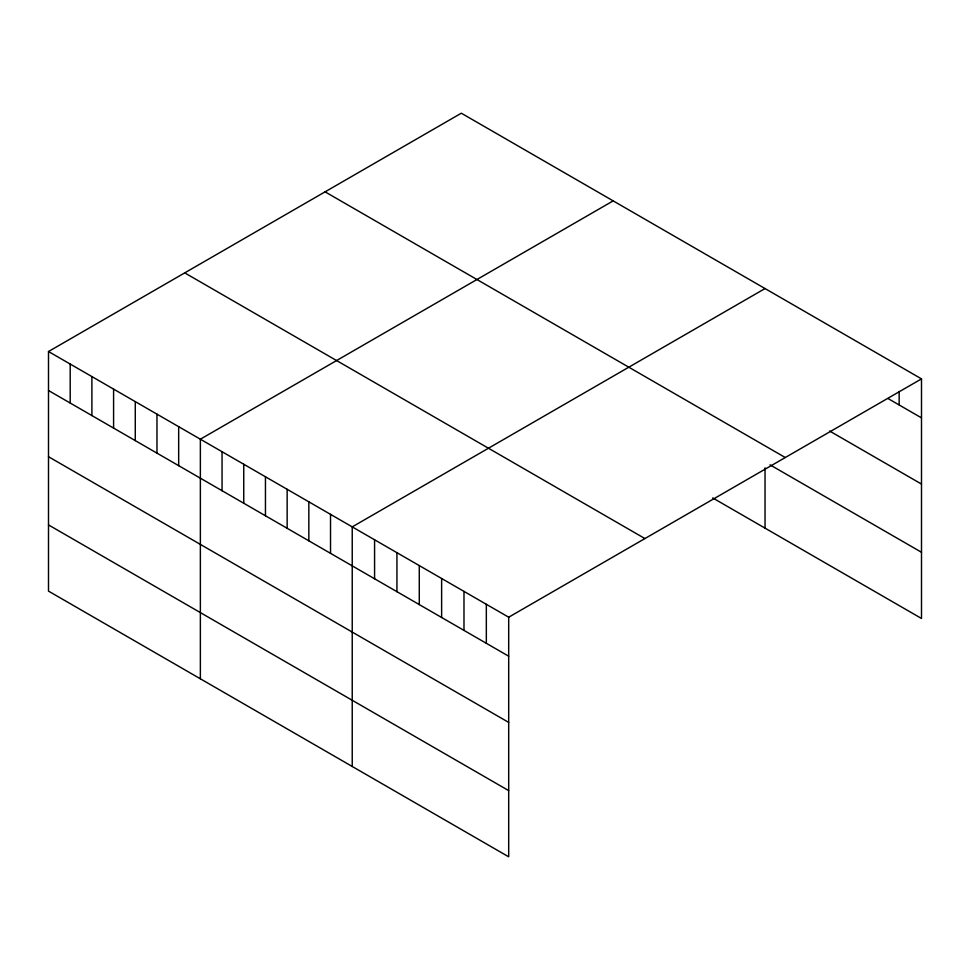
<?xml version="1.0" encoding="UTF-8"?>
<svg xmlns="http://www.w3.org/2000/svg" width="970" height="970" viewBox="0 0 970 970"><rect width="100%" height="100%" fill="white"/><g stroke="black" fill="none" stroke-linecap="round" stroke-linejoin="round"><path stroke-width="1.45" d="M48.5 351.528L508.692 617.211L508.692 856.801L48.5 591.118L48.5 351.528L461.308 113.199L921.5 378.882L921.5 618.472L712.707 497.925M613.173 200.875L200.366 439.204L200.366 678.794M765.039 288.551L352.231 526.88L352.231 766.47M508.692 617.211L921.5 378.882M887.974 398.512L921.5 417.864M829.605 431.019L921.5 484.066M325.083 191.842L785.276 457.537M769.998 464.812L921.5 552.269M184.724 272.873L644.917 538.568M48.5 390.51L508.692 656.205M48.5 456.712L508.692 722.407M48.5 524.915L508.692 790.611M899.154 391.468L899.154 404.963M765.039 467.819L765.039 528.141M486.334 604.31L486.334 643.292M463.987 591.409L463.987 630.391M441.629 578.496L441.629 617.49M419.282 565.595L419.282 604.589M396.936 552.694L396.936 591.676M374.578 539.781L374.578 578.775M330.527 514.355L330.527 553.349M308.836 501.829L308.836 540.823M287.144 489.304L287.144 528.298M265.453 476.779L265.453 515.773M243.749 464.254L243.749 503.236M222.057 451.729L222.057 490.711M178.674 426.679L178.674 465.661M156.97 414.154L156.97 453.135M135.279 401.628L135.279 440.61M113.587 389.103L113.587 428.085M91.895 376.578L91.895 415.56M70.192 364.053L70.192 403.035"/></g></svg>
